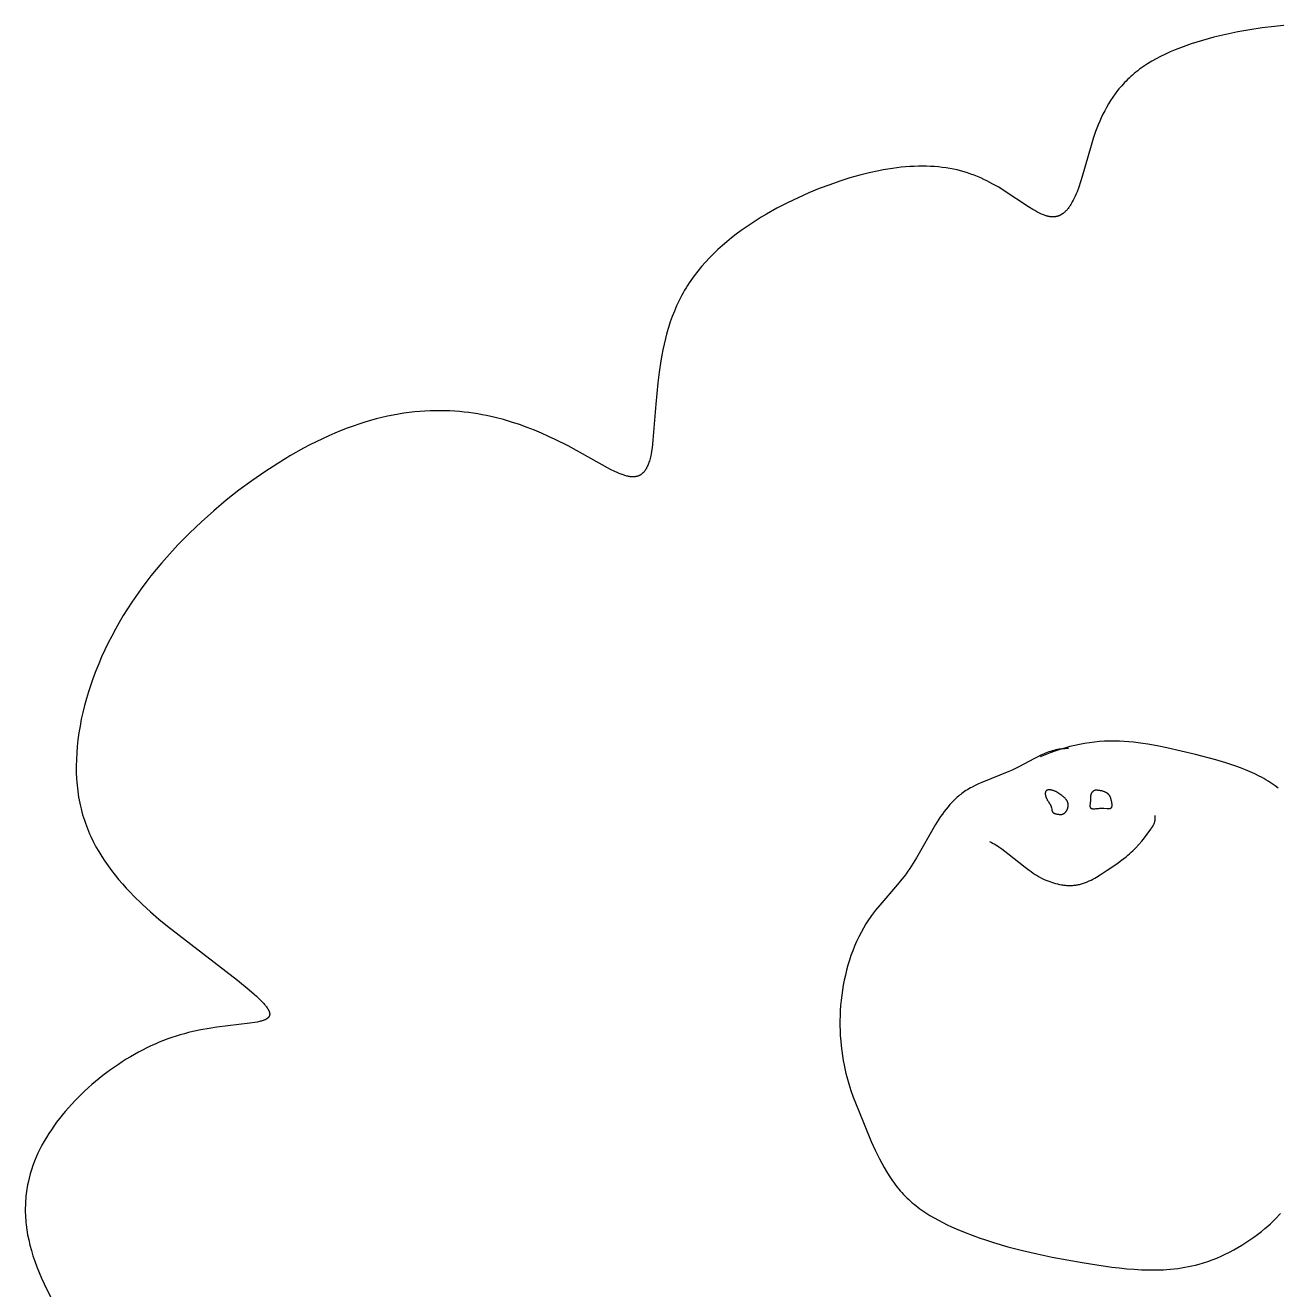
# Model space of a CAD drawing. Extents: x 238 to 525, y 206 to 336.
# Drawn here: x 250.9 to 294.6, y 292.19 to 336.34 of the extents above; entities that cross this region are included whole.
import ezdxf

# ---------------------------------------------------------------- set-up
doc = ezdxf.new("R2010")
doc.units = 0
doc.layers.get('0').update_dxf_attribs({"linetype": 'CONTINUOUS'})

msp = doc.modelspace()

# ---------------------------------------------------------------- linework, layer by layer
at = {"color": 7, "linetype": 'CONTINUOUS'}
msp.add_lwpolyline([(294.951, 336.337), (294.524, 336.295), (294.096, 336.242), (293.667, 336.178), (293.242, 336.103), (292.822, 336.016), (292.41, 335.918), (292.008, 335.808), (291.811, 335.749), (291.618, 335.686), (291.429, 335.621), (291.244, 335.553), (291.064, 335.482), (290.888, 335.407), (290.717, 335.33), (290.552, 335.249), (290.392, 335.166), (290.238, 335.079), (290.091, 334.989), (290.02, 334.943), (289.95, 334.897), (289.882, 334.849), (289.816, 334.801), (289.751, 334.752), (289.688, 334.702), (289.627, 334.651), (289.567, 334.6), (289.509, 334.549), (289.452, 334.496), (289.397, 334.443), (289.343, 334.389), (289.291, 334.335), (289.24, 334.281), (289.191, 334.225), (289.143, 334.17), (289.096, 334.114), (289.05, 334.057), (288.963, 333.942), (288.881, 333.826), (288.804, 333.709), (288.731, 333.591), (288.662, 333.471), (288.597, 333.351), (288.536, 333.23), (288.479, 333.109), (288.425, 332.987), (288.374, 332.866), (288.327, 332.744), (288.282, 332.623), (288.199, 332.382), (288.124, 332.144), (287.816, 331.056), (287.756, 330.867), (287.695, 330.69), (287.633, 330.525), (287.601, 330.447), (287.568, 330.372), (287.535, 330.3), (287.501, 330.232), (287.467, 330.168), (287.432, 330.106), (287.414, 330.077), (287.396, 330.048), (287.377, 330.021), (287.359, 329.994), (287.34, 329.969), (287.321, 329.944), (287.302, 329.92), (287.282, 329.897), (287.262, 329.875), (287.242, 329.854), (287.222, 329.834), (287.202, 329.815), (287.181, 329.796), (287.16, 329.779), (287.149, 329.771), (287.138, 329.763), (287.127, 329.755), (287.117, 329.748), (287.106, 329.741), (287.095, 329.734), (287.083, 329.727), (287.072, 329.721), (287.061, 329.714), (287.05, 329.708), (287.038, 329.703), (287.027, 329.697), (287.015, 329.692), (287.003, 329.687), (286.992, 329.683), (286.98, 329.678), (286.968, 329.674), (286.956, 329.67), (286.944, 329.667), (286.932, 329.664), (286.919, 329.661), (286.907, 329.658), (286.895, 329.655), (286.882, 329.653), (286.869, 329.651), (286.857, 329.649), (286.844, 329.648), (286.831, 329.647), (286.818, 329.646), (286.805, 329.646), (286.792, 329.645), (286.778, 329.645), (286.765, 329.645), (286.751, 329.646), (286.738, 329.647), (286.724, 329.648), (286.71, 329.649), (286.696, 329.651), (286.682, 329.653), (286.668, 329.655), (286.654, 329.658), (286.64, 329.661), (286.625, 329.664), (286.611, 329.667), (286.582, 329.675), (286.552, 329.684), (286.522, 329.694), (286.491, 329.705), (286.46, 329.717), (286.428, 329.73), (286.396, 329.744), (286.364, 329.759), (286.298, 329.792), (286.23, 329.828), (286.16, 329.868), (286.089, 329.91), (285.941, 330.003), (285.088, 330.562), (284.895, 330.68), (284.693, 330.794), (284.59, 330.849), (284.484, 330.903), (284.376, 330.955), (284.267, 331.006), (284.155, 331.054), (284.041, 331.1), (283.925, 331.143), (283.807, 331.183), (283.688, 331.22), (283.565, 331.254), (283.441, 331.285), (283.315, 331.312), (283.187, 331.337), (283.057, 331.358), (282.925, 331.376), (282.79, 331.391), (282.654, 331.402), (282.516, 331.411), (282.376, 331.416), (282.234, 331.418), (282.09, 331.417), (281.943, 331.412), (281.795, 331.404), (281.645, 331.393), (281.494, 331.379), (281.34, 331.361), (281.184, 331.341), (281.027, 331.317), (280.867, 331.289), (280.706, 331.259), (280.378, 331.188), (280.043, 331.103), (279.7, 331.006), (279.35, 330.895), (278.994, 330.771), (278.63, 330.633), (278.262, 330.482), (277.891, 330.318), (277.52, 330.14), (277.15, 329.948), (276.785, 329.742), (276.604, 329.634), (276.425, 329.523), (276.248, 329.408), (276.074, 329.289), (275.902, 329.167), (275.733, 329.042), (275.568, 328.913), (275.406, 328.78), (275.247, 328.644), (275.093, 328.504), (274.942, 328.361), (274.797, 328.214), (274.656, 328.064), (274.52, 327.909), (274.389, 327.752), (274.265, 327.59), (274.146, 327.426), (274.089, 327.342), (274.033, 327.257), (273.979, 327.171), (273.927, 327.085), (273.876, 326.997), (273.828, 326.909), (273.78, 326.82), (273.735, 326.729), (273.691, 326.638), (273.649, 326.547), (273.57, 326.361), (273.496, 326.173), (273.429, 325.982), (273.367, 325.79), (273.31, 325.596), (273.259, 325.401), (273.212, 325.206), (273.169, 325.01), (273.131, 324.814), (273.096, 324.618), (273.037, 324.23), (272.99, 323.848), (272.921, 323.113), (272.823, 321.846), (272.793, 321.589), (272.775, 321.472), (272.756, 321.362), (272.745, 321.31), (272.734, 321.26), (272.722, 321.212), (272.71, 321.166), (272.697, 321.122), (272.684, 321.08), (272.67, 321.04), (272.656, 321.002), (272.641, 320.965), (272.625, 320.931), (272.609, 320.898), (272.601, 320.882), (272.592, 320.867), (272.584, 320.852), (272.575, 320.837), (272.566, 320.823), (272.557, 320.81), (272.548, 320.796), (272.539, 320.784), (272.529, 320.771), (272.52, 320.759), (272.51, 320.748), (272.5, 320.736), (272.491, 320.726), (272.48, 320.715), (272.47, 320.705), (272.46, 320.696), (272.45, 320.686), (272.439, 320.678), (272.428, 320.669), (272.417, 320.661), (272.406, 320.653), (272.395, 320.646), (272.384, 320.639), (272.373, 320.632), (272.361, 320.626), (272.35, 320.62), (272.338, 320.615), (272.326, 320.609), (272.314, 320.605), (272.302, 320.6), (272.289, 320.596), (272.277, 320.592), (272.264, 320.588), (272.252, 320.585), (272.239, 320.582), (272.226, 320.58), (272.213, 320.578), (272.2, 320.576), (272.186, 320.574), (272.173, 320.573), (272.159, 320.572), (272.146, 320.571), (272.132, 320.571), (272.118, 320.571), (272.104, 320.571), (272.09, 320.572), (272.075, 320.572), (272.061, 320.573), (272.046, 320.575), (272.031, 320.576), (272.002, 320.581), (271.971, 320.586), (271.941, 320.592), (271.909, 320.599), (271.877, 320.607), (271.845, 320.616), (271.812, 320.627), (271.779, 320.638), (271.745, 320.649), (271.711, 320.662), (271.641, 320.69), (271.569, 320.721), (271.496, 320.755), (271.343, 320.831), (269.856, 321.648), (269.41, 321.873), (269.175, 321.984), (268.933, 322.093), (268.683, 322.198), (268.425, 322.299), (268.158, 322.395), (267.884, 322.485), (267.601, 322.568), (267.311, 322.644), (267.162, 322.678), (267.012, 322.711), (266.859, 322.741), (266.704, 322.768), (266.547, 322.793), (266.388, 322.815), (266.227, 322.834), (266.064, 322.85), (265.899, 322.862), (265.731, 322.872), (265.562, 322.878), (265.39, 322.881), (265.216, 322.88), (265.04, 322.875), (264.862, 322.867), (264.682, 322.854), (264.499, 322.837), (264.315, 322.816), (264.128, 322.791), (263.939, 322.761), (263.748, 322.726), (263.555, 322.687), (263.359, 322.642), (263.161, 322.593), (262.962, 322.539), (262.76, 322.479), (262.555, 322.414), (262.349, 322.343), (262.14, 322.267), (261.929, 322.185), (261.716, 322.097), (261.501, 322.003), (261.283, 321.903), (261.064, 321.797), (260.843, 321.685), (260.62, 321.568), (260.171, 321.316), (259.719, 321.042), (259.266, 320.748), (258.814, 320.434), (258.365, 320.101), (257.921, 319.751), (257.484, 319.384), (257.056, 319.001), (256.639, 318.603), (256.234, 318.192), (255.844, 317.768), (255.656, 317.551), (255.472, 317.332), (255.292, 317.11), (255.117, 316.885), (254.948, 316.658), (254.784, 316.428), (254.626, 316.196), (254.473, 315.962), (254.327, 315.727), (254.186, 315.49), (254.051, 315.251), (253.922, 315.011), (253.799, 314.77), (253.682, 314.528), (253.571, 314.285), (253.467, 314.042), (253.368, 313.799), (253.276, 313.556), (253.191, 313.312), (253.112, 313.069), (253.039, 312.827), (252.973, 312.585), (252.914, 312.344), (252.861, 312.105), (252.815, 311.866), (252.775, 311.629), (252.743, 311.394), (252.717, 311.161), (252.699, 310.93), (252.687, 310.701), (252.682, 310.474), (252.685, 310.25), (252.695, 310.029), (252.712, 309.811), (252.723, 309.704), (252.736, 309.597), (252.751, 309.491), (252.768, 309.386), (252.786, 309.281), (252.807, 309.178), (252.829, 309.076), (252.853, 308.974), (252.879, 308.874), (252.907, 308.775), (252.937, 308.676), (252.968, 308.579), (253.002, 308.483), (253.037, 308.387), (253.073, 308.293), (253.111, 308.199), (253.151, 308.107), (253.193, 308.015), (253.28, 307.835), (253.373, 307.658), (253.472, 307.484), (253.576, 307.314), (253.685, 307.148), (253.798, 306.984), (253.916, 306.824), (254.038, 306.667), (254.164, 306.513), (254.294, 306.362), (254.426, 306.214), (254.562, 306.069), (254.7, 305.927), (254.983, 305.651), (255.274, 305.384), (255.569, 305.128), (255.868, 304.88), (258.317, 302.994), (258.724, 302.663), (258.898, 302.512), (258.978, 302.44), (259.051, 302.37), (259.119, 302.303), (259.181, 302.239), (259.237, 302.177), (259.263, 302.148), (259.287, 302.118), (259.309, 302.09), (259.33, 302.062), (259.349, 302.035), (259.366, 302.009), (259.374, 301.996), (259.381, 301.983), (259.388, 301.97), (259.395, 301.958), (259.401, 301.946), (259.407, 301.933), (259.412, 301.922), (259.417, 301.91), (259.421, 301.898), (259.425, 301.887), (259.428, 301.876), (259.43, 301.87), (259.431, 301.865), (259.432, 301.859), (259.434, 301.854), (259.435, 301.849), (259.435, 301.844), (259.436, 301.838), (259.437, 301.833), (259.438, 301.828), (259.438, 301.823), (259.438, 301.818), (259.438, 301.813), (259.438, 301.808), (259.438, 301.803), (259.438, 301.798), (259.438, 301.793), (259.437, 301.788), (259.437, 301.784), (259.436, 301.779), (259.435, 301.774), (259.434, 301.77), (259.433, 301.765), (259.432, 301.761), (259.431, 301.756), (259.429, 301.752), (259.428, 301.748), (259.426, 301.743), (259.424, 301.739), (259.422, 301.735), (259.42, 301.731), (259.418, 301.727), (259.415, 301.723), (259.413, 301.719), (259.41, 301.715), (259.408, 301.711), (259.405, 301.707), (259.402, 301.703), (259.399, 301.699), (259.396, 301.696), (259.392, 301.692), (259.389, 301.688), (259.385, 301.685), (259.381, 301.681), (259.378, 301.677), (259.374, 301.674), (259.37, 301.671), (259.365, 301.667), (259.361, 301.664), (259.357, 301.66), (259.352, 301.657), (259.343, 301.651), (259.333, 301.644), (259.322, 301.638), (259.311, 301.632), (259.3, 301.626), (259.288, 301.62), (259.276, 301.615), (259.264, 301.609), (259.251, 301.604), (259.237, 301.599), (259.209, 301.588), (259.179, 301.579), (259.147, 301.569), (259.114, 301.56), (259.079, 301.552), (259.005, 301.536), (258.925, 301.521), (258.748, 301.493), (257.591, 301.351), (257.32, 301.309), (257.04, 301.26), (256.754, 301.2), (256.609, 301.166), (256.463, 301.128), (256.317, 301.087), (256.17, 301.043), (256.023, 300.995), (255.877, 300.943), (255.73, 300.887), (255.583, 300.828), (255.437, 300.766), (255.292, 300.7), (255.146, 300.63), (255.002, 300.558), (254.858, 300.482), (254.715, 300.403), (254.573, 300.321), (254.432, 300.236), (254.292, 300.148), (254.154, 300.058), (254.017, 299.964), (253.881, 299.868), (253.747, 299.77), (253.615, 299.668), (253.484, 299.565), (253.356, 299.459), (253.229, 299.351), (253.105, 299.241), (252.982, 299.128), (252.862, 299.014), (252.745, 298.897), (252.63, 298.779), (252.517, 298.659), (252.408, 298.537), (252.301, 298.413), (252.197, 298.288), (252.096, 298.162), (251.999, 298.034), (251.905, 297.904), (251.814, 297.773), (251.726, 297.641), (251.643, 297.508), (251.562, 297.372), (251.487, 297.236), (251.415, 297.097), (251.347, 296.957), (251.283, 296.815), (251.224, 296.672), (251.17, 296.527), (251.12, 296.38), (251.075, 296.231), (251.035, 296.08), (251, 295.927), (250.984, 295.85), (250.97, 295.772), (250.957, 295.694), (250.946, 295.616), (250.936, 295.536), (250.927, 295.457), (250.919, 295.377), (250.913, 295.296), (250.909, 295.214), (250.906, 295.133), (250.904, 295.05), (250.904, 294.967), (250.905, 294.884), (250.908, 294.799), (250.913, 294.715), (250.919, 294.63), (250.926, 294.544), (250.935, 294.457), (250.958, 294.283), (250.987, 294.106), (251.024, 293.926), (251.066, 293.744), (251.116, 293.559), (251.173, 293.372), (251.237, 293.182), (251.308, 292.99), (251.386, 292.794), (251.472, 292.597), (251.563, 292.397), (251.66, 292.196), (251.869, 291.791)], dxfattribs=at)
at = {"color": 1, "linetype": 'CONTINUOUS'}
for points in [[(294.655, 309.701), (294.554, 309.778), (294.45, 309.852), (294.376, 309.901), (294.302, 309.948), (294.226, 309.994), (294.15, 310.039), (294.073, 310.082), (293.995, 310.123), (293.837, 310.202), (293.675, 310.276), (293.511, 310.346), (293.345, 310.411), (293.176, 310.472), (293.005, 310.53), (292.832, 310.585), (292.482, 310.687), (291.77, 310.873), (290.768, 311.112), (290.435, 311.18), (290.102, 311.24), (289.935, 311.265), (289.77, 311.288), (289.604, 311.307), (289.439, 311.323), (289.274, 311.334), (289.109, 311.342), (288.935, 311.345), (288.76, 311.344), (288.586, 311.337), (288.413, 311.326), (288.24, 311.309), (288.067, 311.287), (287.894, 311.261), (287.722, 311.229), (287.549, 311.192), (287.377, 311.15), (287.205, 311.103), (287.033, 311.051), (286.86, 310.994), (286.688, 310.931), (286.516, 310.864), (286.343, 310.791)], [(287.329, 311.081), (287.296, 311.082), (287.263, 311.081), (287.23, 311.08), (287.198, 311.079), (287.165, 311.077), (287.133, 311.074), (287.102, 311.071), (287.07, 311.067), (287.008, 311.058), (286.946, 311.047), (286.886, 311.035), (286.826, 311.02), (286.767, 311.003), (286.708, 310.985), (286.65, 310.966), (286.593, 310.945), (286.536, 310.923), (286.479, 310.899), (286.368, 310.849), (286.257, 310.795), (286.148, 310.739), (285.599, 310.444), (285.486, 310.388), (285.37, 310.334), (285.253, 310.282), (284.303, 309.902), (284.188, 309.85), (284.075, 309.797), (283.965, 309.74), (283.911, 309.71), (283.857, 309.68), (283.805, 309.648), (283.753, 309.616), (283.702, 309.582), (283.652, 309.547), (283.611, 309.517), (283.57, 309.485), (283.529, 309.453), (283.49, 309.42), (283.451, 309.386), (283.413, 309.352), (283.375, 309.316), (283.338, 309.28), (283.265, 309.205), (283.194, 309.128), (283.126, 309.048), (283.059, 308.966), (282.994, 308.882), (282.931, 308.795), (282.869, 308.707), (282.809, 308.617), (282.691, 308.432), (282.023, 307.27), (281.907, 307.079), (281.788, 306.893), (281.726, 306.802), (281.663, 306.713), (281.591, 306.616), (281.517, 306.52), (281.366, 306.334), (280.744, 305.619), (280.595, 305.438), (280.523, 305.345), (280.454, 305.251), (280.404, 305.18), (280.355, 305.109), (280.261, 304.963), (280.172, 304.815), (280.088, 304.662), (280.009, 304.507), (279.934, 304.349), (279.865, 304.187), (279.799, 304.024), (279.738, 303.858), (279.682, 303.69), (279.631, 303.52), (279.584, 303.348), (279.541, 303.175), (279.503, 303), (279.469, 302.825), (279.44, 302.648), (279.414, 302.471), (279.394, 302.293), (279.377, 302.115), (279.365, 301.936), (279.357, 301.758), (279.353, 301.58), (279.353, 301.403), (279.357, 301.226), (279.365, 301.05), (279.378, 300.875), (279.394, 300.701), (279.414, 300.529), (279.438, 300.359), (279.466, 300.19), (279.498, 300.024), (279.534, 299.86), (279.563, 299.738), (279.594, 299.618), (279.662, 299.382), (279.737, 299.148), (279.818, 298.916), (279.995, 298.453), (280.446, 297.368), (280.586, 297.06), (280.735, 296.755), (280.813, 296.604), (280.895, 296.457), (280.979, 296.312), (281.067, 296.169), (281.159, 296.031), (281.255, 295.897), (281.305, 295.831), (281.355, 295.767), (281.407, 295.703), (281.46, 295.642), (281.516, 295.578), (281.574, 295.516), (281.633, 295.456), (281.693, 295.396), (281.754, 295.338), (281.817, 295.282), (281.88, 295.227), (281.945, 295.173), (282.011, 295.12), (282.077, 295.068), (282.145, 295.018), (282.213, 294.969), (282.353, 294.874), (282.496, 294.783), (282.642, 294.696), (282.791, 294.613), (282.942, 294.534), (283.096, 294.457), (283.252, 294.384), (283.41, 294.314), (283.73, 294.182), (283.973, 294.089), (284.218, 294.001), (284.465, 293.917), (284.714, 293.838), (285.218, 293.691), (285.728, 293.559), (286.243, 293.439), (286.762, 293.331), (287.806, 293.139), (288.328, 293.054), (288.848, 292.98), (289.107, 292.949), (289.366, 292.923), (289.624, 292.903), (289.882, 292.888), (290.138, 292.881), (290.393, 292.881), (290.647, 292.889), (290.773, 292.897), (290.899, 292.907), (291.025, 292.919), (291.15, 292.934), (291.274, 292.952), (291.399, 292.972), (291.523, 292.995), (291.646, 293.021), (291.769, 293.05), (291.891, 293.081), (292.047, 293.127), (292.202, 293.177), (292.356, 293.232), (292.509, 293.292), (292.66, 293.357), (292.81, 293.426), (292.958, 293.499), (293.104, 293.576), (293.249, 293.658), (293.391, 293.743), (293.531, 293.832), (293.669, 293.925), (293.805, 294.021), (293.938, 294.121), (294.068, 294.224), (294.195, 294.329), (294.29, 294.411), (294.383, 294.495), (294.564, 294.667), (294.739, 294.845)], [(286.899, 309.58), (286.877, 309.589), (286.857, 309.597), (286.837, 309.605), (286.817, 309.611), (286.799, 309.617), (286.781, 309.623), (286.764, 309.628), (286.747, 309.632), (286.731, 309.635), (286.716, 309.638), (286.702, 309.64), (286.695, 309.641), (286.688, 309.642), (286.681, 309.642), (286.675, 309.643), (286.668, 309.643), (286.662, 309.643), (286.656, 309.643), (286.65, 309.643), (286.644, 309.643), (286.639, 309.642), (286.633, 309.642), (286.628, 309.641), (286.623, 309.64), (286.618, 309.64), (286.613, 309.639), (286.608, 309.637), (286.604, 309.636), (286.599, 309.635), (286.595, 309.633), (286.591, 309.632), (286.589, 309.631), (286.587, 309.63), (286.585, 309.629), (286.583, 309.628), (286.581, 309.627), (286.579, 309.626), (286.577, 309.625), (286.575, 309.624), (286.574, 309.623), (286.572, 309.622), (286.57, 309.621), (286.569, 309.62), (286.567, 309.619), (286.565, 309.618), (286.564, 309.616), (286.562, 309.615), (286.561, 309.614), (286.559, 309.613), (286.558, 309.611), (286.556, 309.61), (286.555, 309.609), (286.554, 309.607), (286.552, 309.606), (286.551, 309.605), (286.55, 309.603), (286.549, 309.602), (286.547, 309.6), (286.546, 309.599), (286.545, 309.597), (286.544, 309.596), (286.543, 309.594), (286.542, 309.592), (286.541, 309.591), (286.54, 309.589), (286.539, 309.588), (286.538, 309.586), (286.537, 309.584), (286.536, 309.582), (286.534, 309.579), (286.533, 309.575), (286.531, 309.572), (286.53, 309.568), (286.529, 309.564), (286.527, 309.561), (286.526, 309.557), (286.525, 309.553), (286.525, 309.549), (286.524, 309.544), (286.523, 309.54), (286.523, 309.536), (286.522, 309.532), (286.522, 309.528), (286.522, 309.523), (286.521, 309.519), (286.521, 309.514), (286.521, 309.51), (286.521, 309.505), (286.522, 309.501), (286.522, 309.496), (286.523, 309.487), (286.524, 309.477), (286.525, 309.467), (286.527, 309.457), (286.529, 309.448), (286.531, 309.438), (286.534, 309.427), (286.537, 309.417), (286.54, 309.407), (286.543, 309.397), (286.547, 309.387), (286.551, 309.376), (286.555, 309.366), (286.559, 309.356), (286.564, 309.346), (286.573, 309.326), (286.583, 309.306), (286.594, 309.287), (286.605, 309.268), (286.613, 309.255), (286.622, 309.241), (286.674, 309.166), (286.682, 309.154), (286.689, 309.141), (286.697, 309.129), (286.7, 309.122), (286.704, 309.115), (286.707, 309.109), (286.71, 309.102), (286.713, 309.095), (286.716, 309.089), (286.719, 309.081), (286.722, 309.074), (286.724, 309.067), (286.726, 309.06), (286.728, 309.053), (286.73, 309.047), (286.733, 309.033), (286.736, 309.02), (286.748, 308.951), (286.751, 308.938), (286.752, 308.932), (286.754, 308.925), (286.756, 308.919), (286.757, 308.913), (286.759, 308.906), (286.761, 308.9), (286.764, 308.895), (286.765, 308.892), (286.766, 308.889), (286.768, 308.886), (286.769, 308.883), (286.77, 308.881), (286.772, 308.878), (286.773, 308.875), (286.775, 308.873), (286.776, 308.87), (286.778, 308.868), (286.78, 308.865), (286.782, 308.863), (286.783, 308.861), (286.785, 308.858), (286.787, 308.856), (286.789, 308.855), (286.79, 308.853), (286.792, 308.851), (286.794, 308.849), (286.796, 308.848), (286.798, 308.846), (286.8, 308.844), (286.802, 308.843), (286.804, 308.841), (286.806, 308.84), (286.808, 308.838), (286.81, 308.837), (286.812, 308.835), (286.817, 308.833), (286.821, 308.83), (286.826, 308.827), (286.831, 308.825), (286.836, 308.823), (286.841, 308.821), (286.846, 308.818), (286.851, 308.816), (286.857, 308.815), (286.862, 308.813), (286.868, 308.811), (286.879, 308.808), (286.89, 308.805), (286.902, 308.802), (286.926, 308.798), (286.949, 308.794), (286.978, 308.79), (286.992, 308.788), (287.005, 308.786), (287.019, 308.785), (287.033, 308.784), (287.046, 308.784), (287.053, 308.784), (287.059, 308.784), (287.066, 308.784), (287.072, 308.784), (287.079, 308.785), (287.085, 308.785), (287.091, 308.786), (287.098, 308.787), (287.104, 308.788), (287.11, 308.789), (287.116, 308.791), (287.122, 308.792), (287.128, 308.794), (287.134, 308.796), (287.14, 308.798), (287.146, 308.8), (287.152, 308.803), (287.157, 308.805), (287.163, 308.809), (287.169, 308.812), (287.175, 308.815), (287.18, 308.819), (287.186, 308.823), (287.191, 308.827), (287.197, 308.831), (287.202, 308.835), (287.207, 308.84), (287.212, 308.845), (287.217, 308.849), (287.222, 308.855), (287.227, 308.86), (287.232, 308.865), (287.237, 308.871), (287.241, 308.876), (287.246, 308.882), (287.25, 308.888), (287.254, 308.894), (287.258, 308.9), (287.262, 308.906), (287.266, 308.913), (287.27, 308.919), (287.274, 308.925), (287.277, 308.932), (287.281, 308.938), (287.284, 308.945), (287.287, 308.952), (287.291, 308.959), (287.294, 308.965), (287.296, 308.972), (287.299, 308.979), (287.302, 308.986), (287.304, 308.993), (287.306, 309), (287.308, 309.007), (287.31, 309.014), (287.312, 309.021), (287.314, 309.028), (287.316, 309.035), (287.317, 309.042), (287.318, 309.048), (287.32, 309.056), (287.32, 309.062), (287.321, 309.069), (287.322, 309.076), (287.323, 309.083), (287.323, 309.09), (287.323, 309.097), (287.324, 309.104), (287.324, 309.111), (287.324, 309.118), (287.323, 309.125), (287.323, 309.131), (287.322, 309.138), (287.322, 309.145), (287.321, 309.152), (287.32, 309.158), (287.319, 309.165), (287.317, 309.172), (287.316, 309.178), (287.314, 309.185), (287.312, 309.191), (287.31, 309.198), (287.308, 309.206), (287.305, 309.214), (287.301, 309.222), (287.298, 309.23), (287.294, 309.238), (287.29, 309.246), (287.286, 309.254), (287.282, 309.261), (287.277, 309.269), (287.272, 309.276), (287.267, 309.284), (287.262, 309.291), (287.257, 309.298), (287.251, 309.306), (287.245, 309.313), (287.239, 309.32), (287.233, 309.327), (287.227, 309.333), (287.214, 309.347), (287.201, 309.36), (287.187, 309.373), (287.173, 309.386), (287.158, 309.398), (287.144, 309.41), (287.128, 309.422), (287.098, 309.444), (287.067, 309.466), (286.923, 309.563), (286.91, 309.572), (286.899, 309.58), (286.899, 309.58)], [(288.259, 309.629), (288.249, 309.625), (288.241, 309.62), (288.232, 309.616), (288.224, 309.611), (288.216, 309.606), (288.209, 309.601), (288.202, 309.596), (288.195, 309.591), (288.189, 309.586), (288.183, 309.582), (288.177, 309.576), (288.171, 309.571), (288.166, 309.566), (288.161, 309.561), (288.156, 309.556), (288.152, 309.551), (288.148, 309.545), (288.144, 309.54), (288.14, 309.534), (288.136, 309.529), (288.133, 309.523), (288.13, 309.518), (288.127, 309.512), (288.125, 309.507), (288.122, 309.501), (288.12, 309.495), (288.118, 309.489), (288.116, 309.483), (288.114, 309.477), (288.113, 309.472), (288.111, 309.465), (288.11, 309.459), (288.109, 309.453), (288.108, 309.447), (288.107, 309.441), (288.106, 309.434), (288.105, 309.422), (288.104, 309.409), (288.103, 309.396), (288.102, 309.297), (288.101, 309.266), (288.1, 309.251), (288.098, 309.235), (288.095, 309.202), (288.086, 309.137), (288.084, 309.121), (288.083, 309.105), (288.083, 309.098), (288.082, 309.091), (288.082, 309.083), (288.083, 309.076), (288.083, 309.07), (288.083, 309.066), (288.083, 309.063), (288.084, 309.06), (288.084, 309.057), (288.085, 309.053), (288.085, 309.05), (288.086, 309.047), (288.087, 309.044), (288.088, 309.041), (288.088, 309.038), (288.089, 309.036), (288.09, 309.033), (288.091, 309.032), (288.091, 309.03), (288.092, 309.029), (288.093, 309.028), (288.093, 309.026), (288.094, 309.025), (288.094, 309.024), (288.095, 309.023), (288.096, 309.022), (288.097, 309.02), (288.097, 309.019), (288.098, 309.018), (288.099, 309.017), (288.1, 309.016), (288.101, 309.015), (288.101, 309.014), (288.102, 309.013), (288.103, 309.012), (288.104, 309.011), (288.105, 309.01), (288.106, 309.009), (288.107, 309.008), (288.108, 309.007), (288.11, 309.006), (288.111, 309.005), (288.112, 309.004), (288.113, 309.003), (288.114, 309.002), (288.116, 309.001), (288.117, 309), (288.118, 308.999), (288.12, 308.999), (288.121, 308.998), (288.123, 308.997), (288.124, 308.996), (288.125, 308.996), (288.128, 308.994), (288.131, 308.993), (288.135, 308.992), (288.138, 308.991), (288.141, 308.99), (288.145, 308.989), (288.148, 308.988), (288.152, 308.987), (288.155, 308.986), (288.159, 308.985), (288.163, 308.985), (288.167, 308.984), (288.175, 308.983), (288.183, 308.982), (288.191, 308.982), (288.2, 308.981), (288.208, 308.981), (288.217, 308.981), (288.235, 308.981), (288.254, 308.982), (288.292, 308.985), (288.397, 308.996), (288.428, 308.999), (288.456, 309), (288.484, 309.001), (288.512, 309.001), (288.539, 309), (288.568, 308.998), (288.683, 308.988), (288.7, 308.987), (288.717, 308.987), (288.726, 308.987), (288.734, 308.987), (288.742, 308.988), (288.75, 308.988), (288.758, 308.989), (288.765, 308.99), (288.769, 308.991), (288.772, 308.991), (288.776, 308.992), (288.78, 308.993), (288.783, 308.994), (288.786, 308.995), (288.79, 308.996), (288.793, 308.997), (288.796, 308.998), (288.8, 308.999), (288.803, 309), (288.806, 309.002), (288.809, 309.003), (288.811, 309.005), (288.813, 309.005), (288.814, 309.006), (288.816, 309.007), (288.817, 309.008), (288.818, 309.009), (288.82, 309.01), (288.821, 309.01), (288.822, 309.011), (288.823, 309.012), (288.825, 309.013), (288.826, 309.014), (288.827, 309.015), (288.828, 309.017), (288.829, 309.018), (288.83, 309.019), (288.831, 309.02), (288.832, 309.021), (288.833, 309.022), (288.834, 309.023), (288.835, 309.025), (288.836, 309.026), (288.837, 309.027), (288.838, 309.028), (288.839, 309.029), (288.839, 309.03), (288.84, 309.031), (288.841, 309.033), (288.841, 309.034), (288.843, 309.036), (288.844, 309.039), (288.845, 309.041), (288.846, 309.044), (288.847, 309.047), (288.848, 309.049), (288.849, 309.052), (288.85, 309.055), (288.851, 309.058), (288.852, 309.061), (288.852, 309.064), (288.853, 309.067), (288.853, 309.071), (288.854, 309.074), (288.854, 309.077), (288.855, 309.081), (288.855, 309.087), (288.856, 309.094), (288.856, 309.101), (288.856, 309.109), (288.856, 309.116), (288.856, 309.124), (288.855, 309.131), (288.855, 309.139), (288.853, 309.155), (288.851, 309.17), (288.849, 309.186), (288.843, 309.219), (288.836, 309.25), (288.829, 309.283), (288.821, 309.314), (288.817, 309.328), (288.813, 309.343), (288.808, 309.357), (288.803, 309.371), (288.798, 309.384), (288.795, 309.39), (288.793, 309.397), (288.79, 309.403), (288.787, 309.409), (288.783, 309.415), (288.78, 309.421), (288.777, 309.427), (288.773, 309.433), (288.77, 309.439), (288.766, 309.444), (288.762, 309.45), (288.758, 309.455), (288.754, 309.461), (288.75, 309.466), (288.745, 309.472), (288.74, 309.477), (288.734, 309.483), (288.728, 309.489), (288.723, 309.494), (288.717, 309.499), (288.71, 309.505), (288.704, 309.51), (288.698, 309.514), (288.691, 309.519), (288.684, 309.524), (288.677, 309.529), (288.67, 309.533), (288.663, 309.537), (288.656, 309.542), (288.648, 309.546), (288.633, 309.554), (288.617, 309.561), (288.601, 309.568), (288.585, 309.575), (288.569, 309.581), (288.552, 309.587), (288.535, 309.592), (288.518, 309.597), (288.5, 309.602), (288.483, 309.606), (288.466, 309.61), (288.448, 309.613), (288.431, 309.616), (288.414, 309.619), (288.397, 309.622), (288.38, 309.624), (288.364, 309.625), (288.348, 309.627), (288.332, 309.628), (288.316, 309.629), (288.301, 309.629), (288.286, 309.63), (288.272, 309.63), (288.259, 309.629), (288.259, 309.629)], [(284.573, 307.844), (284.629, 307.816), (284.685, 307.786), (284.74, 307.755), (284.795, 307.722), (284.849, 307.688), (284.903, 307.653), (285.008, 307.58), (285.113, 307.503), (285.216, 307.424), (285.82, 306.937), (285.957, 306.835), (286.026, 306.786), (286.096, 306.738), (286.168, 306.692), (286.24, 306.647), (286.314, 306.605), (286.389, 306.564), (286.466, 306.526), (286.544, 306.49), (286.61, 306.463), (286.676, 306.437), (286.744, 306.414), (286.813, 306.392), (286.882, 306.373), (286.952, 306.355), (287.022, 306.34), (287.092, 306.328), (287.128, 306.323), (287.163, 306.318), (287.198, 306.314), (287.234, 306.311), (287.269, 306.308), (287.305, 306.306), (287.34, 306.305), (287.375, 306.304), (287.41, 306.305), (287.445, 306.306), (287.48, 306.307), (287.515, 306.31), (287.549, 306.313), (287.584, 306.317), (287.618, 306.322), (287.652, 306.328), (287.687, 306.335), (287.721, 306.343), (287.756, 306.351), (287.79, 306.36), (287.824, 306.371), (287.858, 306.381), (287.891, 306.393), (287.925, 306.405), (287.958, 306.418), (287.991, 306.432), (288.056, 306.461), (288.121, 306.492), (288.185, 306.525), (288.249, 306.56), (288.312, 306.596), (288.437, 306.672), (288.683, 306.832), (289.025, 307.062), (289.19, 307.182), (289.271, 307.244), (289.351, 307.309), (289.409, 307.358), (289.466, 307.409), (289.523, 307.461), (289.578, 307.514), (289.687, 307.623), (289.792, 307.736), (289.893, 307.853), (289.991, 307.972), (290.086, 308.094), (290.177, 308.217), (290.218, 308.275), (290.237, 308.305), (290.256, 308.334), (290.274, 308.365), (290.283, 308.38), (290.291, 308.395), (290.299, 308.411), (290.307, 308.426), (290.314, 308.442), (290.321, 308.458), (290.327, 308.474), (290.333, 308.49), (290.339, 308.507), (290.344, 308.524), (290.348, 308.541), (290.352, 308.558), (290.355, 308.575), (290.357, 308.584), (290.358, 308.593), (290.359, 308.602), (290.36, 308.611), (290.361, 308.62), (290.362, 308.629), (290.362, 308.638), (290.362, 308.648), (290.362, 308.657), (290.362, 308.667), (290.362, 308.676), (290.362, 308.686), (290.361, 308.695), (290.361, 308.705), (290.359, 308.715), (290.358, 308.725), (290.357, 308.735), (290.355, 308.745)]]:
    msp.add_lwpolyline(points, dxfattribs=at)

doc.saveas('drawing.dxf')
